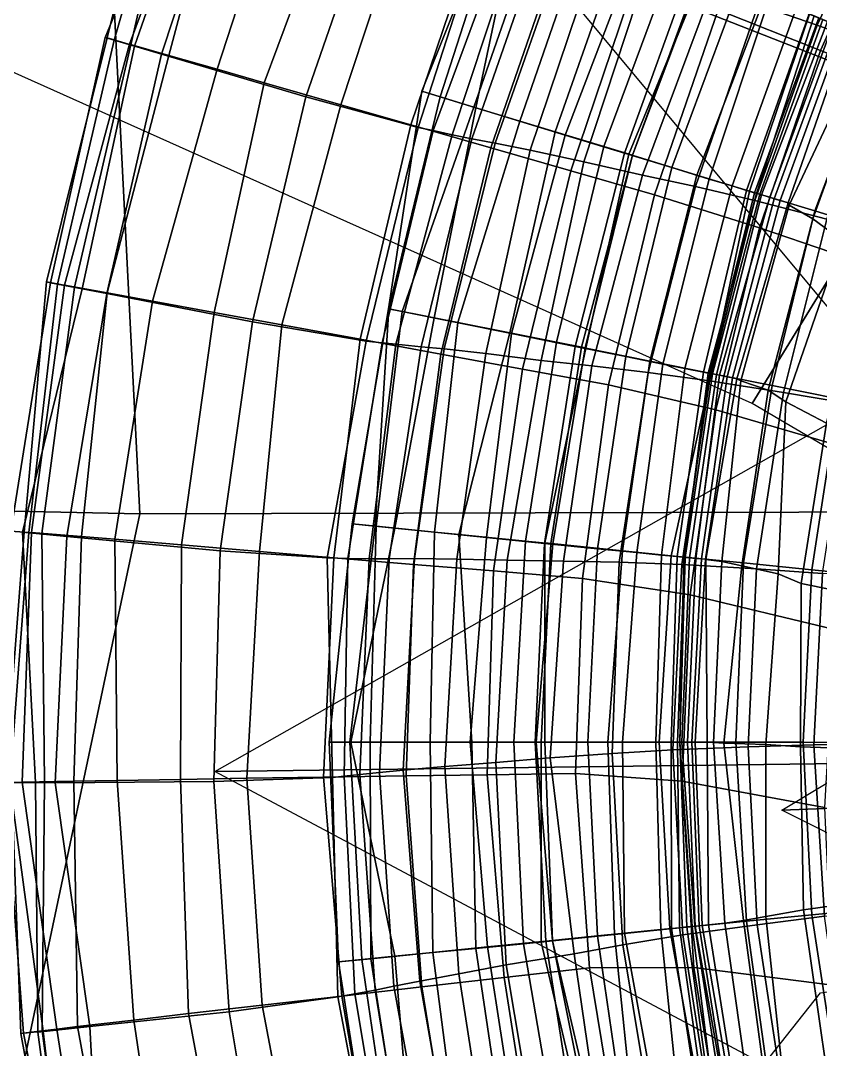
# Model space of a CAD drawing. Extents: x -0.377 to 0.277, y -0.314 to 0.279.
# Drawn here: x -0.2314 to -0.1587, y -0.028 to 0.0655 of the extents above; entities that cross this region are included whole.
import ezdxf

# ---------------------------------------------------------------- set-up
doc = ezdxf.new("R2010")
doc.units = 0

msp = doc.modelspace()

# ---------------------------------------------------------------- linework, layer by layer
for points in [[(-0.086711, 0.148253, 0.387885), (0, 0, 0.253746), (-0.173423, 0.173423, 0.426727)], [(-0.173423, 0.173423, 0.426727), (0, 0, 0.253746), (-0.148253, 0.086711, 0.387885)], [(-0.247836, 0.102606, 1.132257), (-0.221228, 0.126178, 1.055477), (-0.130617, 0.109534, 0.924104), (-0.144646, 0.063669, 0.986518)], [(-0.220543, 0.020661, 0.796021), (-0.223982, 0.088406, 0.748442), (-0.127108, 0.105987, 0.611333), (-0.124748, 0.020919, 0.66678)], [(-0.144646, 0.063669, 0.986518), (-0.16492, 0.030714, 0.945817), (-0.237432, 0.063204, 1.052431), (-0.247836, 0.102606, 1.132257)], [(-0.376817, 0.023978, 0.907589), (-0.352772, 0.067869, 0.848929), (-0.223982, 0.088406, 0.748442), (-0.220543, 0.020661, 0.796021)], [(-0.223706, 0.063962, 0.077517), (-0.215017, 0.085069, 0.0776), (-0.217977, 0.086247, 0.063094), (-0.223514, 0.063911, 0.062875)], [(-0.223514, 0.063911, 0.062875), (-0.217977, 0.086247, 0.063094), (-0.216267, 0.085575, 0.048431), (-0.221372, 0.063298, 0.04834)], [(-0.223706, 0.063962, 0.077517), (-0.222892, 0.063722, 0.091339), (-0.216548, 0.085666, 0.091667), (-0.215017, 0.085069, 0.0776)], [(-0.222892, 0.063722, 0.091339), (-0.221021, 0.063174, 0.103619), (-0.213588, 0.084485, 0.103765), (-0.216548, 0.085666, 0.091667)], [(-0.221477, 0.063339, 0.034621), (-0.221372, 0.063298, 0.04834), (-0.216267, 0.085575, 0.048431), (-0.213615, 0.084529, 0.034865)], [(-0.217913, 0.062319, 0.02223), (-0.221477, 0.063339, 0.034621), (-0.213615, 0.084529, 0.034865), (-0.212146, 0.083956, 0.022104)], [(-0.218569, 0.062437, 0.115178), (-0.211567, 0.083654, 0.115479), (-0.213588, 0.084485, 0.103765), (-0.221021, 0.063174, 0.103619)], [(-0.205477, 0.058577, 0.128833), (-0.198578, 0.078448, 0.128272), (-0.211567, 0.083654, 0.115479), (-0.218569, 0.062437, 0.115178)], [(-0.217913, 0.062319, 0.02223), (-0.212146, 0.083956, 0.022104), (-0.206765, 0.081827, 0.011274), (-0.213528, 0.061063, 0.011198)], [(-0.112941, 0.082274, 0.418071), (0, 0, 0.213856), (-0.185784, 0.07279, 0.477205)], [(-0.151697, 0.078301, -0.026361), (-0.158712, 0.062782, -0.026505), (-0.167991, 0.066459, -0.023857), (-0.160709, 0.082674, -0.023857)], [(-0.156867, 0.082685, 0.000566), (-0.164362, 0.06692, -0.000172), (-0.158992, 0.065074, 0.000357), (-0.151842, 0.080387, 0.001412)], [(-0.213528, 0.061063, 0.011198), (-0.206765, 0.081827, 0.011274), (-0.201789, 0.07986, 0.001656), (-0.209251, 0.059845, 0.001193)], [(-0.146528, 0.078296, 0.023111), (-0.153441, 0.063493, 0.023129), (-0.159684, 0.06608, 0.044519), (-0.152284, 0.081368, 0.04454)], [(-0.202295, 0.057843, -0.006104), (-0.209251, 0.059845, 0.001193), (-0.201789, 0.07986, 0.001656), (-0.195797, 0.077488, -0.006083)], [(-0.145742, 0.077414, -0.000329), (-0.151842, 0.080387, 0.001412), (-0.158992, 0.065074, 0.000357), (-0.152687, 0.062737, 0.000322)], [(-0.205477, 0.058577, 0.128833), (-0.195253, 0.055782, 0.113239), (-0.189102, 0.074829, 0.113176), (-0.198578, 0.078448, 0.128272)], [(-0.19491, 0.059064, 0.347516), (-0.190194, 0.057624, 0.358718), (-0.183774, 0.076058, 0.358888), (-0.187504, 0.077603, 0.347387)], [(-0.19491, 0.059064, 0.347516), (-0.187504, 0.077603, 0.347387), (-0.187154, 0.077458, 0.336614), (-0.193248, 0.058555, 0.336647)], [(-0.151697, 0.078301, -0.026361), (-0.139039, 0.072589, -0.028657), (-0.14575, 0.057649, -0.028792), (-0.158712, 0.062782, -0.026505)], [(-0.19593, 0.056018, -0.012512), (-0.202295, 0.057843, -0.006104), (-0.195797, 0.077488, -0.006083), (-0.189503, 0.074994, -0.012405)], [(-0.193248, 0.058555, 0.336647), (-0.187154, 0.077458, 0.336614), (-0.18592, 0.076947, 0.322215), (-0.190029, 0.057574, 0.322598)], [(-0.186028, 0.056359, 0.301764), (-0.190029, 0.057574, 0.322598), (-0.18592, 0.076947, 0.322215), (-0.179778, 0.074402, 0.301728)], [(-0.190194, 0.057624, 0.358718), (-0.181911, 0.055093, 0.363982), (-0.175222, 0.072515, 0.362864), (-0.183774, 0.076058, 0.358888)], [(-0.19593, 0.056018, -0.012512), (-0.189503, 0.074994, -0.012405), (-0.182358, 0.072157, -0.016824), (-0.188659, 0.053927, -0.017071)], [(-0.195253, 0.055782, 0.113239), (-0.193905, 0.055493, 0.100894), (-0.18701, 0.074088, 0.101161), (-0.189102, 0.074829, 0.113176)], [(-0.192178, 0.055115, 0.082238), (-0.185981, 0.0738, 0.082371), (-0.18701, 0.074088, 0.101161), (-0.193905, 0.055493, 0.100894)], [(-0.182807, 0.055386, 0.274424), (-0.186028, 0.056359, 0.301764), (-0.179778, 0.074402, 0.301728), (-0.176587, 0.073081, 0.274405)], [(-0.190373, 0.05476, 0.059344), (-0.183943, 0.073156, 0.059502), (-0.185981, 0.0738, 0.082371), (-0.192178, 0.055115, 0.082238)], [(-0.190373, 0.05476, 0.059344), (-0.188257, 0.054368, 0.036009), (-0.181875, 0.072556, 0.036157), (-0.183943, 0.073156, 0.059502)], [(-0.182807, 0.055386, 0.274424), (-0.176587, 0.073081, 0.274405), (-0.172019, 0.071189, 0.241605), (-0.17839, 0.054046, 0.241585)], [(-0.188659, 0.053927, -0.017071), (-0.182358, 0.072157, -0.016824), (-0.175462, 0.069424, -0.020973), (-0.181386, 0.051839, -0.020979)], [(-0.188257, 0.054368, 0.036009), (-0.185081, 0.053727, 0.016398), (-0.179018, 0.071703, 0.016471), (-0.181875, 0.072556, 0.036157)], [(-0.185784, 0.07279, 0.477205), (0, 0, 0.213856), (-0.138771, 0.016346, 0.418071)], [(-0.176518, 0.053446, 0.363603), (-0.170349, 0.070497, 0.363258), (-0.175222, 0.072515, 0.362864), (-0.181911, 0.055093, 0.363982)], [(-0.1802, 0.05265, 0.005033), (-0.174416, 0.070214, 0.00494), (-0.179018, 0.071703, 0.016471), (-0.185081, 0.053727, 0.016398)], [(-0.17839, 0.054046, 0.241585), (-0.172019, 0.071189, 0.241605), (-0.169443, 0.070122, 0.203704), (-0.17579, 0.053259, 0.203692)], [(-0.17487, 0.051461, 0.000553), (-0.168617, 0.068258, 0.001079), (-0.174416, 0.070214, 0.00494), (-0.1802, 0.05265, 0.005033)], [(-0.172214, 0.052133, 0.359628), (-0.166059, 0.06872, 0.361203), (-0.170349, 0.070497, 0.363258), (-0.176518, 0.053446, 0.363603)], [(-0.17612, 0.053359, 0.117904), (-0.175791, 0.05326, 0.161275), (-0.169577, 0.070177, 0.161274), (-0.169276, 0.070053, 0.117893)], [(-0.175791, 0.05326, 0.161275), (-0.17579, 0.053259, 0.203692), (-0.169443, 0.070122, 0.203704), (-0.169577, 0.070177, 0.161274)], [(-0.173773, 0.049654, -0.02409), (-0.181386, 0.051839, -0.020979), (-0.175462, 0.069424, -0.020973), (-0.167991, 0.066459, -0.023857)], [(-0.17612, 0.053359, 0.117904), (-0.169276, 0.070053, 0.117893), (-0.163717, 0.06775, 0.077554), (-0.169923, 0.05146, 0.077549)], [(-0.17487, 0.051461, 0.000553), (-0.170069, 0.050418, 0.000392), (-0.164362, 0.06692, -0.000172), (-0.168617, 0.068258, 0.001079)], [(-0.172214, 0.052133, 0.359628), (-0.168805, 0.051094, 0.358378), (-0.163346, 0.067596, 0.357017), (-0.166059, 0.06872, 0.361203)], [(-0.169923, 0.05146, 0.077549), (-0.163717, 0.06775, 0.077554), (-0.159684, 0.06608, 0.044519), (-0.165143, 0.05, 0.044555)], [(-0.168805, 0.051094, 0.358378), (-0.166737, 0.050465, 0.355141), (-0.160916, 0.06659, 0.355184), (-0.163346, 0.067596, 0.357017)], [(-0.164237, 0.046673, -0.026664), (-0.173773, 0.049654, -0.02409), (-0.167991, 0.066459, -0.023857), (-0.158712, 0.062782, -0.026505)], [(-0.170069, 0.050418, 0.000392), (-0.164661, 0.049149, 0.000416), (-0.158992, 0.065074, 0.000357), (-0.164362, 0.06692, -0.000172)], [(-0.165408, 0.050062, 0.351487), (-0.159736, 0.066101, 0.351387), (-0.160916, 0.06659, 0.355184), (-0.166737, 0.050465, 0.355141)], [(-0.164526, 0.049795, 0.347901), (-0.159281, 0.065913, 0.347575), (-0.159736, 0.066101, 0.351387), (-0.165408, 0.050062, 0.351487)], [(-0.159215, 0.048198, 0.023047), (-0.165143, 0.05, 0.044555), (-0.159684, 0.06608, 0.044519), (-0.153441, 0.063493, 0.023129)], [(-0.164526, 0.049795, 0.347901), (-0.164699, 0.049851, 0.344146), (-0.158848, 0.065733, 0.344193), (-0.159281, 0.065913, 0.347575)], [(-0.164699, 0.049851, 0.344146), (-0.164214, 0.049705, 0.340221), (-0.15848, 0.065581, 0.340227), (-0.158848, 0.065733, 0.344193)], [(-0.164069, 0.049663, 0.335015), (-0.158055, 0.065405, 0.335058), (-0.15848, 0.065581, 0.340227), (-0.164214, 0.049705, 0.340221)], [(-0.158131, 0.047439, 0.000081), (-0.152687, 0.062737, 0.000322), (-0.158992, 0.065074, 0.000357), (-0.164661, 0.049149, 0.000416)], [(-0.163312, 0.049433, 0.328883), (-0.157547, 0.065194, 0.328891), (-0.158055, 0.065405, 0.335058), (-0.164069, 0.049663, 0.335015)], [(-0.163312, 0.049433, 0.328883), (-0.162905, 0.04931, 0.321999), (-0.157166, 0.065037, 0.322005), (-0.157547, 0.065194, 0.328891)], [(-0.162905, 0.04931, 0.321999), (-0.16237, 0.049148, 0.314771), (-0.15665, 0.064823, 0.314777), (-0.157166, 0.065037, 0.322005)], [(-0.161642, 0.048926, 0.307624), (-0.156175, 0.064625, 0.307609), (-0.15665, 0.064823, 0.314777), (-0.16237, 0.049148, 0.314771)], [(-0.161556, 0.04871, 0.300853), (-0.154528, 0.063655, 0.301195), (-0.156175, 0.064625, 0.307609), (-0.161642, 0.048926, 0.307624)], [(-0.228673, 0.041676, 0.077278), (-0.223706, 0.063962, 0.077517), (-0.223514, 0.063911, 0.062875), (-0.229029, 0.041747, 0.062662)], [(-0.229029, 0.041747, 0.062662), (-0.223514, 0.063911, 0.062875), (-0.221372, 0.063298, 0.04834), (-0.226479, 0.041277, 0.048128)], [(-0.228673, 0.041676, 0.077278), (-0.228023, 0.041551, 0.091106), (-0.222892, 0.063722, 0.091339), (-0.223706, 0.063962, 0.077517)], [(-0.228023, 0.041551, 0.091106), (-0.225783, 0.041126, 0.103295), (-0.221021, 0.063174, 0.103619), (-0.222892, 0.063722, 0.091339)], [(-0.080589, 0.041544, 0.817824), (-0.110907, -0.001043, 0.77822), (-0.16492, 0.030714, 0.945817), (-0.144646, 0.063669, 0.986518)], [(-0.161556, 0.04871, 0.300853), (-0.159387, 0.047474, 0.295454), (-0.153955, 0.062565, 0.29551), (-0.154528, 0.063655, 0.301195)], [(-0.223525, 0.040753, 0.021922), (-0.227391, 0.041462, 0.03433), (-0.221477, 0.063339, 0.034621), (-0.217913, 0.062319, 0.02223)], [(-0.227391, 0.041462, 0.03433), (-0.226479, 0.041277, 0.048128), (-0.221372, 0.063298, 0.04834), (-0.221477, 0.063339, 0.034621)], [(-0.223545, 0.040679, 0.114867), (-0.218569, 0.062437, 0.115178), (-0.221021, 0.063174, 0.103619), (-0.225783, 0.041126, 0.103295)], [(-0.164237, 0.046673, -0.026664), (-0.158712, 0.062782, -0.026505), (-0.14575, 0.057649, -0.028792), (-0.151089, 0.042165, -0.028892)], [(-0.153221, 0.046373, 0.010249), (-0.159215, 0.048198, 0.023047), (-0.153441, 0.063493, 0.023129), (-0.147896, 0.06119, 0.010249)], [(-0.210308, 0.038122, 0.128329), (-0.205477, 0.058577, 0.128833), (-0.218569, 0.062437, 0.115178), (-0.223545, 0.040679, 0.114867)], [(-0.223525, 0.040753, 0.021922), (-0.217913, 0.062319, 0.02223), (-0.213528, 0.061063, 0.011198), (-0.219407, 0.040002, 0.010716)], [(-0.159387, 0.047474, 0.295454), (-0.156752, 0.045526, 0.291919), (-0.152382, 0.060214, 0.291255), (-0.153955, 0.062565, 0.29551)], [(-0.219407, 0.040002, 0.010716), (-0.213528, 0.061063, 0.011198), (-0.209251, 0.059845, 0.001193), (-0.213801, 0.038974, 0.001184)], [(-0.20763, 0.037843, -0.006712), (-0.213801, 0.038974, 0.001184), (-0.209251, 0.059845, 0.001193), (-0.202295, 0.057843, -0.006104)], [(-0.197943, 0.039308, 0.347161), (-0.196713, 0.039063, 0.360257), (-0.190194, 0.057624, 0.358718), (-0.19491, 0.059064, 0.347516)], [(-0.197943, 0.039308, 0.347161), (-0.19491, 0.059064, 0.347516), (-0.193248, 0.058555, 0.336647), (-0.197915, 0.039302, 0.336657)], [(-0.210308, 0.038122, 0.128329), (-0.199992, 0.036374, 0.112966), (-0.195253, 0.055782, 0.113239), (-0.205477, 0.058577, 0.128833)], [(-0.197915, 0.039302, 0.336657), (-0.193248, 0.058555, 0.336647), (-0.190029, 0.057574, 0.322598), (-0.193808, 0.038474, 0.322747)], [(-0.200517, 0.036533, -0.012661), (-0.20763, 0.037843, -0.006712), (-0.202295, 0.057843, -0.006104), (-0.19593, 0.056018, -0.012512)], [(-0.196713, 0.039063, 0.360257), (-0.186784, 0.037054, 0.364748), (-0.181911, 0.055093, 0.363982), (-0.190194, 0.057624, 0.358718)], [(-0.191637, 0.038049, 0.301609), (-0.193808, 0.038474, 0.322747), (-0.190029, 0.057574, 0.322598), (-0.186028, 0.056359, 0.301764)], [(-0.186912, 0.037109, 0.2745), (-0.191637, 0.038049, 0.301609), (-0.186028, 0.056359, 0.301764), (-0.182807, 0.055386, 0.274424)], [(-0.200517, 0.036533, -0.012661), (-0.19593, 0.056018, -0.012512), (-0.188659, 0.053927, -0.017071), (-0.193188, 0.035184, -0.017353)], [(-0.199992, 0.036374, 0.112966), (-0.198525, 0.036207, 0.100695), (-0.193905, 0.055493, 0.100894), (-0.195253, 0.055782, 0.113239)], [(-0.19729, 0.036101, 0.081987), (-0.192178, 0.055115, 0.082238), (-0.193905, 0.055493, 0.100894), (-0.198525, 0.036207, 0.100695)], [(-0.186912, 0.037109, 0.2745), (-0.182807, 0.055386, 0.274424), (-0.17839, 0.054046, 0.241585), (-0.182683, 0.036269, 0.241607)], [(-0.194985, 0.035836, 0.059162), (-0.190373, 0.05476, 0.059344), (-0.192178, 0.055115, 0.082238), (-0.19729, 0.036101, 0.081987)], [(-0.194985, 0.035836, 0.059162), (-0.192882, 0.035663, 0.035834), (-0.188257, 0.054368, 0.036009), (-0.190373, 0.05476, 0.059344)], [(-0.192882, 0.035663, 0.035834), (-0.189109, 0.035231, 0.01638), (-0.185081, 0.053727, 0.016398), (-0.188257, 0.054368, 0.036009)], [(-0.180977, 0.035881, 0.36351), (-0.176518, 0.053446, 0.363603), (-0.181911, 0.055093, 0.363982), (-0.186784, 0.037054, 0.364748)], [(-0.193188, 0.035184, -0.017353), (-0.188659, 0.053927, -0.017071), (-0.181386, 0.051839, -0.020979), (-0.185778, 0.033826, -0.021344)], [(-0.184075, 0.034621, 0.005224), (-0.1802, 0.05265, 0.005033), (-0.185081, 0.053727, 0.016398), (-0.189109, 0.035231, 0.01638)], [(-0.182683, 0.036269, 0.241607), (-0.17839, 0.054046, 0.241585), (-0.17579, 0.053259, 0.203692), (-0.180083, 0.035754, 0.203699)], [(-0.176397, 0.034958, 0.361218), (-0.172214, 0.052133, 0.359628), (-0.176518, 0.053446, 0.363603), (-0.180977, 0.035881, 0.36351)], [(-0.18001, 0.035737, 0.117896), (-0.18041, 0.035822, 0.161276), (-0.175791, 0.05326, 0.161275), (-0.17612, 0.053359, 0.117904)], [(-0.18001, 0.035737, 0.117896), (-0.17612, 0.053359, 0.117904), (-0.169923, 0.05146, 0.077549), (-0.174212, 0.034557, 0.07755)], [(-0.179479, 0.034124, 0.000026), (-0.17487, 0.051461, 0.000553), (-0.1802, 0.05265, 0.005033), (-0.184075, 0.034621, 0.005224)], [(-0.18041, 0.035822, 0.161276), (-0.180083, 0.035754, 0.203699), (-0.17579, 0.053259, 0.203692), (-0.175791, 0.05326, 0.161275)], [(-0.177963, 0.032392, -0.024461), (-0.185778, 0.033826, -0.021344), (-0.181386, 0.051839, -0.020979), (-0.173773, 0.049654, -0.02409)], [(-0.179479, 0.034124, 0.000026), (-0.174361, 0.033512, -0.000017), (-0.170069, 0.050418, 0.000392), (-0.17487, 0.051461, 0.000553)], [(-0.176397, 0.034958, 0.361218), (-0.173016, 0.034277, 0.358587), (-0.168805, 0.051094, 0.358378), (-0.172214, 0.052133, 0.359628)], [(-0.174212, 0.034557, 0.07755), (-0.169923, 0.05146, 0.077549), (-0.165143, 0.05, 0.044555), (-0.168631, 0.033429, 0.04464)], [(-0.173016, 0.034277, 0.358587), (-0.171037, 0.033882, 0.355002), (-0.166737, 0.050465, 0.355141), (-0.168805, 0.051094, 0.358378)], [(-0.168196, 0.030126, -0.026772), (-0.177963, 0.032392, -0.024461), (-0.173773, 0.049654, -0.02409), (-0.164237, 0.046673, -0.026664)], [(-0.174361, 0.033512, -0.000017), (-0.168779, 0.032767, 0.00029), (-0.164661, 0.049149, 0.000416), (-0.170069, 0.050418, 0.000392)], [(-0.169331, 0.033541, 0.351798), (-0.165408, 0.050062, 0.351487), (-0.166737, 0.050465, 0.355141), (-0.171037, 0.033882, 0.355002)], [(-0.168896, 0.033458, 0.347773), (-0.164526, 0.049795, 0.347901), (-0.165408, 0.050062, 0.351487), (-0.169331, 0.033541, 0.351798)], [(-0.168896, 0.033458, 0.347773), (-0.168747, 0.033432, 0.344191), (-0.164699, 0.049851, 0.344146), (-0.164526, 0.049795, 0.347901)], [(-0.168747, 0.033432, 0.344191), (-0.168502, 0.033386, 0.340195), (-0.164214, 0.049705, 0.340221), (-0.164699, 0.049851, 0.344146)], [(-0.163093, 0.032323, 0.023096), (-0.168631, 0.033429, 0.04464), (-0.165143, 0.05, 0.044555), (-0.159215, 0.048198, 0.023047)], [(-0.168158, 0.03332, 0.335024), (-0.164069, 0.049663, 0.335015), (-0.164214, 0.049705, 0.340221), (-0.168502, 0.033386, 0.340195)], [(-0.16788, 0.033266, 0.328841), (-0.163312, 0.049433, 0.328883), (-0.164069, 0.049663, 0.335015), (-0.168158, 0.03332, 0.335024)], [(-0.162065, 0.031699, -0.000355), (-0.158131, 0.047439, 0.000081), (-0.164661, 0.049149, 0.000416), (-0.168779, 0.032767, 0.00029)], [(-0.16788, 0.033266, 0.328841), (-0.167173, 0.033125, 0.321987), (-0.162905, 0.04931, 0.321999), (-0.163312, 0.049433, 0.328883)], [(-0.167173, 0.033125, 0.321987), (-0.166702, 0.033032, 0.314755), (-0.16237, 0.049148, 0.314771), (-0.162905, 0.04931, 0.321999)], [(-0.16629, 0.03295, 0.307565), (-0.161642, 0.048926, 0.307624), (-0.16237, 0.049148, 0.314771), (-0.166702, 0.033032, 0.314755)], [(-0.165937, 0.032761, 0.300783), (-0.161556, 0.04871, 0.300853), (-0.161642, 0.048926, 0.307624), (-0.16629, 0.03295, 0.307565)], [(-0.165937, 0.032761, 0.300783), (-0.163439, 0.031899, 0.29538), (-0.159387, 0.047474, 0.295454), (-0.161556, 0.04871, 0.300853)], [(-0.157101, 0.031125, 0.010248), (-0.163093, 0.032323, 0.023096), (-0.159215, 0.048198, 0.023047), (-0.153221, 0.046373, 0.010249)], [(-0.163439, 0.031899, 0.29538), (-0.161861, 0.030858, 0.290559), (-0.156752, 0.045526, 0.291919), (-0.159387, 0.047474, 0.295454)], [(-0.156115, 0.030696, -0.000801), (-0.152368, 0.045875, -0.000407), (-0.158131, 0.047439, 0.000081), (-0.162065, 0.031699, -0.000355)], [(-0.168196, 0.030126, -0.026772), (-0.164237, 0.046673, -0.026664), (-0.151089, 0.042165, -0.028892), (-0.155006, 0.026292, -0.029048)], [(-0.158164, 0.028906, 0.287703), (-0.154834, 0.043023, 0.287755), (-0.156752, 0.045526, 0.291919), (-0.161861, 0.030858, 0.290559)], [(-0.228673, 0.041676, 0.077278), (-0.229029, 0.041747, 0.062662), (-0.231043, 0.019015, 0.062393), (-0.232261, 0.019113, 0.077064)], [(-0.228673, 0.041676, 0.077278), (-0.232261, 0.019113, 0.077064), (-0.230635, 0.018968, 0.090794), (-0.228023, 0.041551, 0.091106)], [(-0.228023, 0.041551, 0.091106), (-0.230635, 0.018968, 0.090794), (-0.231207, 0.019002, 0.103609), (-0.225783, 0.041126, 0.103295)], [(-0.229029, 0.041747, 0.062662), (-0.226479, 0.041277, 0.048128), (-0.229439, 0.018883, 0.047882), (-0.231043, 0.019015, 0.062393)], [(-0.223525, 0.040753, 0.021922), (-0.225852, 0.018601, 0.021814), (-0.230398, 0.018981, 0.034089), (-0.227391, 0.041462, 0.03433)], [(-0.227391, 0.041462, 0.03433), (-0.230398, 0.018981, 0.034089), (-0.229439, 0.018883, 0.047882), (-0.226479, 0.041277, 0.048128)], [(-0.223545, 0.040679, 0.114867), (-0.225783, 0.041126, 0.103295), (-0.231207, 0.019002, 0.103609), (-0.227178, 0.018622, 0.114934)], [(-0.210308, 0.038122, 0.128329), (-0.223545, 0.040679, 0.114867), (-0.227178, 0.018622, 0.114934), (-0.213234, 0.017319, 0.128579)], [(-0.223525, 0.040753, 0.021922), (-0.219407, 0.040002, 0.010716), (-0.222818, 0.018361, 0.01033), (-0.225852, 0.018601, 0.021814)], [(-0.219407, 0.040002, 0.010716), (-0.213801, 0.038974, 0.001184), (-0.216774, 0.017856, 0.000905), (-0.222818, 0.018361, 0.01033)], [(-0.197943, 0.039308, 0.347161), (-0.197915, 0.039302, 0.336657), (-0.199166, 0.019545, 0.336745), (-0.201255, 0.019758, 0.34722)], [(-0.197943, 0.039308, 0.347161), (-0.201255, 0.019758, 0.34722), (-0.19907, 0.01954, 0.359707), (-0.196713, 0.039063, 0.360257)], [(-0.197915, 0.039302, 0.336657), (-0.193808, 0.038474, 0.322747), (-0.197381, 0.019368, 0.322654), (-0.199166, 0.019545, 0.336745)], [(-0.20763, 0.037843, -0.006712), (-0.209669, 0.017255, -0.006387), (-0.216774, 0.017856, 0.000905), (-0.213801, 0.038974, 0.001184)], [(-0.196713, 0.039063, 0.360257), (-0.19907, 0.01954, 0.359707), (-0.189051, 0.018523, 0.36319), (-0.186784, 0.037054, 0.364748)], [(-0.191637, 0.038049, 0.301609), (-0.19377, 0.019013, 0.301738), (-0.197381, 0.019368, 0.322654), (-0.193808, 0.038474, 0.322747)], [(-0.210308, 0.038122, 0.128329), (-0.213234, 0.017319, 0.128579), (-0.203509, 0.016688, 0.112201), (-0.199992, 0.036374, 0.112966)], [(-0.200517, 0.036533, -0.012661), (-0.202919, 0.01669, -0.012573), (-0.209669, 0.017255, -0.006387), (-0.20763, 0.037843, -0.006712)], [(-0.186912, 0.037109, 0.2745), (-0.191551, 0.018803, 0.274234), (-0.19377, 0.019013, 0.301738), (-0.191637, 0.038049, 0.301609)], [(-0.200517, 0.036533, -0.012661), (-0.193188, 0.035184, -0.017353), (-0.195672, 0.016083, -0.017393), (-0.202919, 0.01669, -0.012573)], [(-0.186912, 0.037109, 0.2745), (-0.182683, 0.036269, 0.241607), (-0.185502, 0.018202, 0.241601), (-0.191551, 0.018803, 0.274234)], [(-0.180977, 0.035881, 0.36351), (-0.186784, 0.037054, 0.364748), (-0.189051, 0.018523, 0.36319), (-0.183766, 0.01799, 0.363977)], [(-0.14527, 0.03606, 0.406571), (0, 0, 0.229053), (-0.213723, -0.002748, 0.457975)], [(-0.199992, 0.036374, 0.112966), (-0.203509, 0.016688, 0.112201), (-0.201634, 0.016629, 0.100385), (-0.198525, 0.036207, 0.100695)], [(-0.19729, 0.036101, 0.081987), (-0.198525, 0.036207, 0.100695), (-0.201634, 0.016629, 0.100385), (-0.19971, 0.016583, 0.081804)], [(-0.194985, 0.035836, 0.059162), (-0.19729, 0.036101, 0.081987), (-0.19971, 0.016583, 0.081804), (-0.19789, 0.01659, 0.058935)], [(-0.194985, 0.035836, 0.059162), (-0.19789, 0.01659, 0.058935), (-0.195576, 0.016605, 0.035647), (-0.192882, 0.035663, 0.035834)], [(-0.192882, 0.035663, 0.035834), (-0.195576, 0.016605, 0.035647), (-0.191744, 0.016542, 0.016223), (-0.189109, 0.035231, 0.01638)], [(-0.182683, 0.036269, 0.241607), (-0.180083, 0.035754, 0.203699), (-0.183017, 0.017959, 0.20369), (-0.185502, 0.018202, 0.241601)], [(-0.176397, 0.034958, 0.361218), (-0.180977, 0.035881, 0.36351), (-0.183766, 0.01799, 0.363977), (-0.178959, 0.017505, 0.362153)], [(-0.18001, 0.035737, 0.117896), (-0.183732, 0.018031, 0.11791), (-0.183212, 0.017981, 0.161276), (-0.18041, 0.035822, 0.161276)], [(-0.18001, 0.035737, 0.117896), (-0.174212, 0.034557, 0.07755), (-0.176702, 0.017312, 0.077552), (-0.183732, 0.018031, 0.11791)], [(-0.18041, 0.035822, 0.161276), (-0.183212, 0.017981, 0.161276), (-0.183017, 0.017959, 0.20369), (-0.180083, 0.035754, 0.203699)], [(-0.193188, 0.035184, -0.017353), (-0.185778, 0.033826, -0.021344), (-0.188412, 0.015483, -0.021768), (-0.195672, 0.016083, -0.017393)], [(-0.184075, 0.034621, 0.005224), (-0.189109, 0.035231, 0.01638), (-0.191744, 0.016542, 0.016223), (-0.187159, 0.016474, 0.004815)], [(-0.179479, 0.034124, 0.000026), (-0.184075, 0.034621, 0.005224), (-0.187159, 0.016474, 0.004815), (-0.182063, 0.016383, -0.000068)], [(-0.176397, 0.034958, 0.361218), (-0.178959, 0.017505, 0.362153), (-0.175392, 0.017147, 0.359332), (-0.173016, 0.034277, 0.358587)], [(-0.177963, 0.032392, -0.024461), (-0.180328, 0.014803, -0.024548), (-0.188412, 0.015483, -0.021768), (-0.185778, 0.033826, -0.021344)], [(-0.179479, 0.034124, 0.000026), (-0.182063, 0.016383, -0.000068), (-0.177003, 0.016285, -0.000515), (-0.174361, 0.033512, -0.000017)], [(-0.174212, 0.034557, 0.07755), (-0.168631, 0.033429, 0.04464), (-0.172252, 0.016862, 0.04451), (-0.176702, 0.017312, 0.077552)], [(-0.173016, 0.034277, 0.358587), (-0.175392, 0.017147, 0.359332), (-0.173138, 0.016922, 0.355912), (-0.171037, 0.033882, 0.355002)], [(-0.169331, 0.033541, 0.351798), (-0.171037, 0.033882, 0.355002), (-0.173138, 0.016922, 0.355912), (-0.171724, 0.016783, 0.351991)], [(-0.174361, 0.033512, -0.000017), (-0.177003, 0.016285, -0.000515), (-0.171283, 0.01608, 0.000288), (-0.168779, 0.032767, 0.00029)], [(-0.163093, 0.032323, 0.023096), (-0.165701, 0.01621, 0.023051), (-0.172252, 0.016862, 0.04451), (-0.168631, 0.033429, 0.04464)], [(-0.168896, 0.033458, 0.347773), (-0.169331, 0.033541, 0.351798), (-0.171724, 0.016783, 0.351991), (-0.171042, 0.016718, 0.348033)], [(-0.162065, 0.031699, -0.000355), (-0.168779, 0.032767, 0.00029), (-0.171283, 0.01608, 0.000288), (-0.164527, 0.015677, 0.00004)], [(-0.168896, 0.033458, 0.347773), (-0.171042, 0.016718, 0.348033), (-0.17112, 0.016729, 0.344255), (-0.168747, 0.033432, 0.344191)], [(-0.168747, 0.033432, 0.344191), (-0.17112, 0.016729, 0.344255), (-0.171, 0.016721, 0.340206), (-0.168502, 0.033386, 0.340195)], [(-0.168158, 0.03332, 0.335024), (-0.168502, 0.033386, 0.340195), (-0.171, 0.016721, 0.340206), (-0.170612, 0.016684, 0.335035)], [(-0.16788, 0.033266, 0.328841), (-0.168158, 0.03332, 0.335024), (-0.170612, 0.016684, 0.335035), (-0.170032, 0.016627, 0.328878)], [(-0.16788, 0.033266, 0.328841), (-0.170032, 0.016627, 0.328878), (-0.169516, 0.016577, 0.322002), (-0.167173, 0.033125, 0.321987)], [(-0.167173, 0.033125, 0.321987), (-0.169516, 0.016577, 0.322002), (-0.169146, 0.016541, 0.314761), (-0.166702, 0.033032, 0.314755)], [(-0.16629, 0.03295, 0.307565), (-0.166702, 0.033032, 0.314755), (-0.169146, 0.016541, 0.314761), (-0.169108, 0.016539, 0.307534)], [(-0.165937, 0.032761, 0.300783), (-0.16629, 0.03295, 0.307565), (-0.169108, 0.016539, 0.307534), (-0.167662, 0.016328, 0.300939)], [(-0.165937, 0.032761, 0.300783), (-0.167662, 0.016328, 0.300939), (-0.165854, 0.015951, 0.295365), (-0.163439, 0.031899, 0.29538)], [(-0.168196, 0.030126, -0.026772), (-0.170541, 0.013305, -0.026893), (-0.180328, 0.014803, -0.024548), (-0.177963, 0.032392, -0.024461)], [(-0.163439, 0.031899, 0.29538), (-0.165854, 0.015951, 0.295365), (-0.162535, 0.015229, 0.291956), (-0.161861, 0.030858, 0.290559)], [(-0.157101, 0.031125, 0.010248), (-0.159476, 0.01559, 0.010248), (-0.165701, 0.01621, 0.023051), (-0.163093, 0.032323, 0.023096)], [(-0.156115, 0.030696, -0.000801), (-0.162065, 0.031699, -0.000355), (-0.164527, 0.015677, 0.00004), (-0.158515, 0.015265, -0.000587)], [(-0.158164, 0.028906, 0.287703), (-0.161861, 0.030858, 0.290559), (-0.162535, 0.015229, 0.291956), (-0.160446, 0.014348, 0.28705)], [(-0.157101, 0.031125, 0.010248), (-0.152074, 0.030107, 0.003328), (-0.154371, 0.015069, 0.003326), (-0.159476, 0.01559, 0.010248)], [(-0.168196, 0.030126, -0.026772), (-0.155006, 0.026292, -0.029048), (-0.157426, 0.010176, -0.029132), (-0.170541, 0.013305, -0.026893)], [(-0.152753, 0.02665, 0.287091), (-0.158164, 0.028906, 0.287703), (-0.160446, 0.014348, 0.28705), (-0.154771, 0.013202, 0.285083)], [(-0.111001, 0.024542, 0.464027), (0, 0, 0.153127), (-0.162216, -0.006259, 0.554053)], [(-0.220543, 0.020661, 0.796021), (-0.23196, -0.033366, 0.764558), (-0.344224, -0.024152, 0.846207), (-0.376817, 0.023978, 0.907589)], [(-0.124748, 0.020919, 0.66678), (-0.144971, -0.050806, 0.636071), (-0.23196, -0.033366, 0.764558), (-0.220543, 0.020661, 0.796021)], [(-0.201255, 0.019758, 0.34722), (-0.199166, 0.019545, 0.336745), (-0.201477, -0.000082, 0.33668), (-0.203332, -0.000082, 0.347414)], [(-0.201255, 0.019758, 0.34722), (-0.203332, -0.000082, 0.347414), (-0.199624, -0.000082, 0.359296), (-0.19907, 0.01954, 0.359707)], [(-0.232261, 0.019113, 0.077064), (-0.231043, 0.019015, 0.062393), (-0.232826, -0.00374, 0.062129), (-0.232211, -0.003739, 0.076722)], [(-0.231043, 0.019015, 0.062393), (-0.229439, 0.018883, 0.047882), (-0.229212, -0.003676, 0.04764), (-0.232826, -0.00374, 0.062129)], [(-0.232261, 0.019113, 0.077064), (-0.232211, -0.003739, 0.076722), (-0.232367, -0.003754, 0.090638), (-0.230635, 0.018968, 0.090794)], [(-0.230635, 0.018968, 0.090794), (-0.232367, -0.003754, 0.090638), (-0.230032, -0.003735, 0.102863), (-0.231207, 0.019002, 0.103609)], [(-0.225852, 0.018601, 0.021814), (-0.226556, -0.003615, 0.021556), (-0.231249, -0.003695, 0.033805), (-0.230398, 0.018981, 0.034089)], [(-0.230398, 0.018981, 0.034089), (-0.231249, -0.003695, 0.033805), (-0.229212, -0.003676, 0.04764), (-0.229439, 0.018883, 0.047882)], [(-0.227178, 0.018622, 0.114934), (-0.231207, 0.019002, 0.103609), (-0.230032, -0.003735, 0.102863), (-0.228232, -0.003761, 0.114786)], [(-0.199166, 0.019545, 0.336745), (-0.197381, 0.019368, 0.322654), (-0.201373, -0.000082, 0.322228), (-0.201477, -0.000082, 0.33668)], [(-0.19377, 0.019013, 0.301738), (-0.194173, -0.000082, 0.301835), (-0.201373, -0.000082, 0.322228), (-0.197381, 0.019368, 0.322654)], [(-0.19907, 0.01954, 0.359707), (-0.199624, -0.000082, 0.359296), (-0.190518, -0.000082, 0.364589), (-0.189051, 0.018523, 0.36319)], [(-0.191551, 0.018803, 0.274234), (-0.19038, -0.000082, 0.274546), (-0.194173, -0.000082, 0.301835), (-0.19377, 0.019013, 0.301738)], [(-0.191551, 0.018803, 0.274234), (-0.185502, 0.018202, 0.241601), (-0.186565, -0.000082, 0.241588), (-0.19038, -0.000082, 0.274546)], [(-0.213234, 0.017319, 0.128579), (-0.227178, 0.018622, 0.114934), (-0.228232, -0.003761, 0.114786), (-0.213814, -0.00364, 0.12694)], [(-0.225852, 0.018601, 0.021814), (-0.222818, 0.018361, 0.01033), (-0.222601, -0.003544, 0.010378), (-0.226556, -0.003615, 0.021556)], [(-0.222818, 0.018361, 0.01033), (-0.216774, 0.017856, 0.000905), (-0.216841, -0.003451, 0.000981), (-0.222601, -0.003544, 0.010378)], [(-0.209669, 0.017255, -0.006387), (-0.210831, -0.003354, -0.006952), (-0.216841, -0.003451, 0.000981), (-0.216774, 0.017856, 0.000905)], [(-0.183766, 0.01799, 0.363977), (-0.189051, 0.018523, 0.36319), (-0.190518, -0.000082, 0.364589), (-0.18462, -0.000082, 0.363223)], [(-0.185502, 0.018202, 0.241601), (-0.183017, 0.017959, 0.20369), (-0.184527, -0.000082, 0.203665), (-0.186565, -0.000082, 0.241588)], [(-0.178959, 0.017505, 0.362153), (-0.183766, 0.01799, 0.363977), (-0.18462, -0.000082, 0.363223), (-0.179849, -0.000082, 0.362355)], [(-0.183212, 0.017981, 0.161276), (-0.184094, -0.000082, 0.161276), (-0.184527, -0.000082, 0.203665), (-0.183017, 0.017959, 0.20369)], [(-0.183732, 0.018031, 0.11791), (-0.183744, -0.000082, 0.117897), (-0.184094, -0.000082, 0.161276), (-0.183212, 0.017981, 0.161276)], [(-0.183732, 0.018031, 0.11791), (-0.176702, 0.017312, 0.077552), (-0.178022, -0.000082, 0.077546), (-0.183744, -0.000082, 0.117897)], [(-0.213234, 0.017319, 0.128579), (-0.213814, -0.00364, 0.12694), (-0.20304, -0.003284, 0.112741), (-0.203509, 0.016688, 0.112201)], [(-0.202919, 0.01669, -0.012573), (-0.203867, -0.003249, -0.013058), (-0.210831, -0.003354, -0.006952), (-0.209669, 0.017255, -0.006387)], [(-0.178959, 0.017505, 0.362153), (-0.179849, -0.000082, 0.362355), (-0.176697, -0.000082, 0.358076), (-0.175392, 0.017147, 0.359332)], [(-0.176702, 0.017312, 0.077552), (-0.172252, 0.016862, 0.04451), (-0.173365, -0.000082, 0.044482), (-0.178022, -0.000082, 0.077546)], [(-0.175392, 0.017147, 0.359332), (-0.176697, -0.000082, 0.358076), (-0.173651, -0.000082, 0.356596), (-0.173138, 0.016922, 0.355912)], [(-0.171724, 0.016783, 0.351991), (-0.173138, 0.016922, 0.355912), (-0.173651, -0.000082, 0.356596), (-0.172261, -0.000082, 0.352374)], [(-0.165701, 0.01621, 0.023051), (-0.166381, -0.000082, 0.023103), (-0.173365, -0.000082, 0.044482), (-0.172252, 0.016862, 0.04451)], [(-0.202919, 0.01669, -0.012573), (-0.195672, 0.016083, -0.017393), (-0.196348, -0.003142, -0.017614), (-0.203867, -0.003249, -0.013058)], [(-0.203509, 0.016688, 0.112201), (-0.20304, -0.003284, 0.112741), (-0.201993, -0.003162, 0.100208), (-0.201634, 0.016629, 0.100385)], [(-0.19971, 0.016583, 0.081804), (-0.201634, 0.016629, 0.100385), (-0.201993, -0.003162, 0.100208), (-0.200552, -0.003026, 0.081549)], [(-0.19789, 0.01659, 0.058935), (-0.19971, 0.016583, 0.081804), (-0.200552, -0.003026, 0.081549), (-0.198761, -0.002844, 0.058694)], [(-0.19789, 0.01659, 0.058935), (-0.198761, -0.002844, 0.058694), (-0.196617, -0.002605, 0.035397), (-0.195576, 0.016605, 0.035647)], [(-0.195576, 0.016605, 0.035647), (-0.196617, -0.002605, 0.035397), (-0.192842, -0.002292, 0.015952), (-0.191744, 0.016542, 0.016223)], [(-0.195672, 0.016083, -0.017393), (-0.188412, 0.015483, -0.021768), (-0.188973, -0.003029, -0.021812), (-0.196348, -0.003142, -0.017614)], [(-0.187159, 0.016474, 0.004815), (-0.191744, 0.016542, 0.016223), (-0.192842, -0.002292, 0.015952), (-0.188195, -0.00191, 0.004518)], [(-0.182063, 0.016383, -0.000068), (-0.187159, 0.016474, 0.004815), (-0.188195, -0.00191, 0.004518), (-0.183274, -0.001502, -0.000756)], [(-0.182063, 0.016383, -0.000068), (-0.183274, -0.001502, -0.000756), (-0.177634, -0.001114, 0.000395), (-0.177003, 0.016285, -0.000515)], [(-0.177003, 0.016285, -0.000515), (-0.177634, -0.001114, 0.000395), (-0.172116, -0.000759, 0.000561), (-0.171283, 0.01608, 0.000288)], [(-0.171042, 0.016718, 0.348033), (-0.171724, 0.016783, 0.351991), (-0.172261, -0.000082, 0.352374), (-0.17169, -0.000082, 0.348174)], [(-0.164527, 0.015677, 0.00004), (-0.171283, 0.01608, 0.000288), (-0.172116, -0.000759, 0.000561), (-0.165276, -0.000497, -0.0006)], [(-0.171042, 0.016718, 0.348033), (-0.17169, -0.000082, 0.348174), (-0.171494, -0.000082, 0.344431), (-0.17112, 0.016729, 0.344255)], [(-0.17112, 0.016729, 0.344255), (-0.171494, -0.000082, 0.344431), (-0.171489, -0.000082, 0.340283), (-0.171, 0.016721, 0.340206)], [(-0.170612, 0.016684, 0.335035), (-0.171, 0.016721, 0.340206), (-0.171489, -0.000082, 0.340283), (-0.171308, -0.000082, 0.335057)], [(-0.170032, 0.016627, 0.328878), (-0.170612, 0.016684, 0.335035), (-0.171308, -0.000082, 0.335057), (-0.170777, -0.000082, 0.328889)], [(-0.170032, 0.016627, 0.328878), (-0.170777, -0.000082, 0.328889), (-0.170375, -0.000082, 0.322002), (-0.169516, 0.016577, 0.322002)], [(-0.169516, 0.016577, 0.322002), (-0.170375, -0.000082, 0.322002), (-0.170084, -0.000082, 0.314755), (-0.169146, 0.016541, 0.314761)], [(-0.169108, 0.016539, 0.307534), (-0.169146, 0.016541, 0.314761), (-0.170084, -0.000082, 0.314755), (-0.168986, -0.000082, 0.307635)], [(-0.167662, 0.016328, 0.300939), (-0.169108, 0.016539, 0.307534), (-0.168986, -0.000082, 0.307635), (-0.16842, -0.000103, 0.300956)], [(-0.167662, 0.016328, 0.300939), (-0.16842, -0.000103, 0.300956), (-0.167475, -0.000166, 0.29502), (-0.165854, 0.015951, 0.295365)], [(-0.165854, 0.015951, 0.295365), (-0.167475, -0.000166, 0.29502), (-0.163675, -0.000291, 0.29159), (-0.162535, 0.015229, 0.291956)], [(-0.159476, 0.01559, 0.010248), (-0.160287, -0.000088, 0.010247), (-0.166381, -0.000082, 0.023103), (-0.165701, 0.01621, 0.023051)], [(-0.180328, 0.014803, -0.024548), (-0.180952, -0.002912, -0.024729), (-0.188973, -0.003029, -0.021812), (-0.188412, 0.015483, -0.021768)], [(-0.158515, 0.015265, -0.000587), (-0.164527, 0.015677, 0.00004), (-0.165276, -0.000497, -0.0006), (-0.159319, -0.000322, -0.000556)], [(-0.160446, 0.014348, 0.28705), (-0.162535, 0.015229, 0.291956), (-0.163675, -0.000291, 0.29159), (-0.160521, -0.0005, 0.288103)], [(-0.159476, 0.01559, 0.010248), (-0.154371, 0.015069, 0.003326), (-0.155154, -0.000107, 0.003324), (-0.160287, -0.000088, 0.010247)], [(-0.158515, 0.015265, -0.000587), (-0.159319, -0.000322, -0.000556), (-0.154074, -0.000208, -0.002326), (-0.153172, 0.01485, -0.00248)], [(-0.170541, 0.013305, -0.026893), (-0.171261, -0.003632, -0.027232), (-0.180952, -0.002912, -0.024729), (-0.180328, 0.014803, -0.024548)], [(-0.154771, 0.013202, 0.285083), (-0.160446, 0.014348, 0.28705), (-0.160521, -0.0005, 0.288103), (-0.155107, -0.000666, 0.28551)], [(-0.170541, 0.013305, -0.026893), (-0.157426, 0.010176, -0.029132), (-0.158328, -0.006024, -0.029428), (-0.171261, -0.003632, -0.027232)], [(-0.213723, -0.002748, 0.457975), (0, 0, 0.229053), (-0.144295, -0.039783, 0.406571)], [(-0.158699, -0.022844, 0.396575), (0, 0, 0.242263), (-0.210961, -0.088976, 0.441258)], [(-0.210961, -0.088976, 0.441258), (0, 0, 0.242263), (-0.127125, -0.097706, 0.396575)], [(-0.148253, -0.086711, 0.387885), (0, 0, 0.253746), (-0.173423, -0.173423, 0.426727)], [(-0.173423, -0.173423, 0.426727), (0, 0, 0.253746), (-0.086711, -0.148253, 0.387885)], [(-0.162216, -0.006259, 0.554053), (0, 0, 0.153127), (-0.10878, -0.033023, 0.464027)], [(-0.202479, -0.020047, 0.347447), (-0.199545, -0.019752, 0.36013), (-0.199624, -0.000082, 0.359296), (-0.203332, -0.000082, 0.347414)], [(-0.202479, -0.020047, 0.347447), (-0.203332, -0.000082, 0.347414), (-0.201477, -0.000082, 0.33668), (-0.200372, -0.019832, 0.336684)], [(-0.200372, -0.019832, 0.336684), (-0.201477, -0.000082, 0.33668), (-0.201373, -0.000082, 0.322228), (-0.19738, -0.019532, 0.322654)], [(-0.193919, -0.019192, 0.301712), (-0.19738, -0.019532, 0.322654), (-0.201373, -0.000082, 0.322228), (-0.194173, -0.000082, 0.301835)], [(-0.199545, -0.019752, 0.36013), (-0.188961, -0.018678, 0.362938), (-0.190518, -0.000082, 0.364589), (-0.199624, -0.000082, 0.359296)], [(-0.190016, -0.018811, 0.274459), (-0.193919, -0.019192, 0.301712), (-0.194173, -0.000082, 0.301835), (-0.19038, -0.000082, 0.274546)], [(-0.183641, -0.018141, 0.362829), (-0.18462, -0.000082, 0.363223), (-0.190518, -0.000082, 0.364589), (-0.188961, -0.018678, 0.362938)], [(-0.190016, -0.018811, 0.274459), (-0.19038, -0.000082, 0.274546), (-0.186565, -0.000082, 0.241588), (-0.185683, -0.018385, 0.241582)], [(-0.185683, -0.018385, 0.241582), (-0.186565, -0.000082, 0.241588), (-0.184527, -0.000082, 0.203665), (-0.183063, -0.018128, 0.203688)], [(-0.178961, -0.01767, 0.362136), (-0.179849, -0.000082, 0.362355), (-0.18462, -0.000082, 0.363223), (-0.183641, -0.018141, 0.362829)], [(-0.184081, -0.018234, 0.161279), (-0.183063, -0.018128, 0.203688), (-0.184527, -0.000082, 0.203665), (-0.184094, -0.000082, 0.161276)], [(-0.183035, -0.018124, 0.1179), (-0.184081, -0.018234, 0.161279), (-0.184094, -0.000082, 0.161276), (-0.183744, -0.000082, 0.117897)], [(-0.183035, -0.018124, 0.1179), (-0.183744, -0.000082, 0.117897), (-0.178022, -0.000082, 0.077546), (-0.177424, -0.01755, 0.077541)], [(-0.178961, -0.01767, 0.362136), (-0.176513, -0.017426, 0.355888), (-0.176697, -0.000082, 0.358076), (-0.179849, -0.000082, 0.362355)], [(-0.177424, -0.01755, 0.077541), (-0.178022, -0.000082, 0.077546), (-0.173365, -0.000082, 0.044482), (-0.172389, -0.01704, 0.044494)], [(-0.176663, -0.018485, 0.000314), (-0.1712, -0.017595, 0.000346), (-0.172116, -0.000759, 0.000561), (-0.177634, -0.001114, 0.000395)], [(-0.176513, -0.017426, 0.355888), (-0.173209, -0.017094, 0.355778), (-0.173651, -0.000082, 0.356596), (-0.176697, -0.000082, 0.358076)], [(-0.172231, -0.016999, 0.351416), (-0.172261, -0.000082, 0.352374), (-0.173651, -0.000082, 0.356596), (-0.173209, -0.017094, 0.355778)], [(-0.165413, -0.016345, 0.023143), (-0.172389, -0.01704, 0.044494), (-0.173365, -0.000082, 0.044482), (-0.166381, -0.000082, 0.023103)], [(-0.171507, -0.016929, 0.347738), (-0.17169, -0.000082, 0.348174), (-0.172261, -0.000082, 0.352374), (-0.172231, -0.016999, 0.351416)], [(-0.164455, -0.01667, -0.000205), (-0.165276, -0.000497, -0.0006), (-0.172116, -0.000759, 0.000561), (-0.1712, -0.017595, 0.000346)], [(-0.171507, -0.016929, 0.347738), (-0.170834, -0.016864, 0.344356), (-0.171494, -0.000082, 0.344431), (-0.17169, -0.000082, 0.348174)], [(-0.170834, -0.016864, 0.344356), (-0.170363, -0.01682, 0.340336), (-0.171489, -0.000082, 0.340283), (-0.171494, -0.000082, 0.344431)], [(-0.170127, -0.016798, 0.335097), (-0.171308, -0.000082, 0.335057), (-0.171489, -0.000082, 0.340283), (-0.170363, -0.01682, 0.340336)], [(-0.170077, -0.016796, 0.328874), (-0.170777, -0.000082, 0.328889), (-0.171308, -0.000082, 0.335057), (-0.170127, -0.016798, 0.335097)], [(-0.170077, -0.016796, 0.328874), (-0.169711, -0.016761, 0.321987), (-0.170375, -0.000082, 0.322002), (-0.170777, -0.000082, 0.328889)], [(-0.169711, -0.016761, 0.321987), (-0.169438, -0.016735, 0.314739), (-0.170084, -0.000082, 0.314755), (-0.170375, -0.000082, 0.322002)], [(-0.168881, -0.01668, 0.307557), (-0.168986, -0.000082, 0.307635), (-0.170084, -0.000082, 0.314755), (-0.169438, -0.016735, 0.314739)], [(-0.167393, -0.016507, 0.300992), (-0.16842, -0.000103, 0.300956), (-0.168986, -0.000082, 0.307635), (-0.168881, -0.01668, 0.307557)], [(-0.167393, -0.016507, 0.300992), (-0.165682, -0.016264, 0.295431), (-0.167475, -0.000166, 0.29502), (-0.16842, -0.000103, 0.300956)], [(-0.165682, -0.016264, 0.295431), (-0.163656, -0.015914, 0.290931), (-0.163675, -0.000291, 0.29159), (-0.167475, -0.000166, 0.29502)], [(-0.159475, -0.015767, 0.010247), (-0.165413, -0.016345, 0.023143), (-0.166381, -0.000082, 0.023103), (-0.160287, -0.000088, 0.010247)], [(-0.158344, -0.015892, -0.001183), (-0.159319, -0.000322, -0.000556), (-0.165276, -0.000497, -0.0006), (-0.164455, -0.01667, -0.000205)], [(-0.16024, -0.015318, 0.287439), (-0.160521, -0.0005, 0.288103), (-0.163675, -0.000291, 0.29159), (-0.163656, -0.015914, 0.290931)], [(-0.154628, -0.014514, 0.285617), (-0.155107, -0.000666, 0.28551), (-0.160521, -0.0005, 0.288103), (-0.16024, -0.015318, 0.287439)], [(-0.159475, -0.015767, 0.010247), (-0.160287, -0.000088, 0.010247), (-0.155154, -0.000107, 0.003324), (-0.154366, -0.015283, 0.003322)], [(-0.158344, -0.015892, -0.001183), (-0.153142, -0.015265, -0.002509), (-0.154074, -0.000208, -0.002326), (-0.159319, -0.000322, -0.000556)], [(-0.181091, -0.019305, 0.000738), (-0.183274, -0.001502, -0.000756), (-0.188195, -0.00191, 0.004518), (-0.187263, -0.020321, 0.004242)], [(-0.181091, -0.019305, 0.000738), (-0.176663, -0.018485, 0.000314), (-0.177634, -0.001114, 0.000395), (-0.183274, -0.001502, -0.000756)], [(-0.197465, -0.022258, 0.058446), (-0.195116, -0.021787, 0.035209), (-0.196617, -0.002605, 0.035397), (-0.198761, -0.002844, 0.058694)], [(-0.195116, -0.021787, 0.035209), (-0.191549, -0.021124, 0.015781), (-0.192842, -0.002292, 0.015952), (-0.196617, -0.002605, 0.035397)], [(-0.187263, -0.020321, 0.004242), (-0.188195, -0.00191, 0.004518), (-0.192842, -0.002292, 0.015952), (-0.191549, -0.021124, 0.015781)], [(-0.231104, -0.026517, 0.061815), (-0.232826, -0.00374, 0.062129), (-0.229212, -0.003676, 0.04764), (-0.229407, -0.026308, 0.047265)], [(-0.231352, -0.026559, 0.076459), (-0.232211, -0.003739, 0.076722), (-0.232826, -0.00374, 0.062129), (-0.231104, -0.026517, 0.061815)], [(-0.229336, -0.026337, 0.090127), (-0.229826, -0.026428, 0.102867), (-0.230032, -0.003735, 0.102863), (-0.232367, -0.003754, 0.090638)], [(-0.231352, -0.026559, 0.076459), (-0.229336, -0.026337, 0.090127), (-0.232367, -0.003754, 0.090638), (-0.232211, -0.003739, 0.076722)], [(-0.226197, -0.025916, 0.021023), (-0.228076, -0.026144, 0.033674), (-0.231249, -0.003695, 0.033805), (-0.226556, -0.003615, 0.021556)], [(-0.228076, -0.026144, 0.033674), (-0.229407, -0.026308, 0.047265), (-0.229212, -0.003676, 0.04764), (-0.231249, -0.003695, 0.033805)], [(-0.225094, -0.025922, 0.113639), (-0.228232, -0.003761, 0.114786), (-0.230032, -0.003735, 0.102863), (-0.229826, -0.026428, 0.102867)], [(-0.212442, -0.024577, 0.127035), (-0.213814, -0.00364, 0.12694), (-0.228232, -0.003761, 0.114786), (-0.225094, -0.025922, 0.113639)], [(-0.226197, -0.025916, 0.021023), (-0.226556, -0.003615, 0.021556), (-0.222601, -0.003544, 0.010378), (-0.221104, -0.02532, 0.010085)], [(-0.221104, -0.02532, 0.010085), (-0.222601, -0.003544, 0.010378), (-0.216841, -0.003451, 0.000981), (-0.216117, -0.024737, 0.000335)], [(-0.209422, -0.023967, -0.007228), (-0.216117, -0.024737, 0.000335), (-0.216841, -0.003451, 0.000981), (-0.210831, -0.003354, -0.006952)], [(-0.212442, -0.024577, 0.127035), (-0.202569, -0.023202, 0.111874), (-0.20304, -0.003284, 0.112741), (-0.213814, -0.00364, 0.12694)], [(-0.202176, -0.023143, -0.012988), (-0.209422, -0.023967, -0.007228), (-0.210831, -0.003354, -0.006952), (-0.203867, -0.003249, -0.013058)], [(-0.202176, -0.023143, -0.012988), (-0.203867, -0.003249, -0.013058), (-0.196348, -0.003142, -0.017614), (-0.194922, -0.02232, -0.017707)], [(-0.202569, -0.023202, 0.111874), (-0.201016, -0.022927, 0.099856), (-0.201993, -0.003162, 0.100208), (-0.20304, -0.003284, 0.112741)], [(-0.199165, -0.022605, 0.081292), (-0.200552, -0.003026, 0.081549), (-0.201993, -0.003162, 0.100208), (-0.201016, -0.022927, 0.099856)], [(-0.197465, -0.022258, 0.058446), (-0.198761, -0.002844, 0.058694), (-0.200552, -0.003026, 0.081549), (-0.199165, -0.022605, 0.081292)], [(-0.194922, -0.02232, -0.017707), (-0.196348, -0.003142, -0.017614), (-0.188973, -0.003029, -0.021812), (-0.187447, -0.021472, -0.021572)], [(-0.1797, -0.020592, -0.024827), (-0.187447, -0.021472, -0.021572), (-0.188973, -0.003029, -0.021812), (-0.180952, -0.002912, -0.024729)], [(-0.170216, -0.020536, -0.027467), (-0.1797, -0.020592, -0.024827), (-0.180952, -0.002912, -0.024729), (-0.171261, -0.003632, -0.027232)], [(-0.170216, -0.020536, -0.027467), (-0.171261, -0.003632, -0.027232), (-0.158328, -0.006024, -0.029428), (-0.157607, -0.022167, -0.029607)], [(-0.153152, -0.028006, 0.285631), (-0.154628, -0.014514, 0.285617), (-0.16024, -0.015318, 0.287439), (-0.15816, -0.029854, 0.287702)], [(-0.157099, -0.031301, 0.010246), (-0.163189, -0.032507, 0.023066), (-0.165413, -0.016345, 0.023143), (-0.159475, -0.015767, 0.010247)], [(-0.156149, -0.031356, -0.000489), (-0.158344, -0.015892, -0.001183), (-0.164455, -0.01667, -0.000205), (-0.162026, -0.032703, 0.000207)], [(-0.15816, -0.029854, 0.287702), (-0.16024, -0.015318, 0.287439), (-0.163656, -0.015914, 0.290931), (-0.162008, -0.031443, 0.290417)], [(-0.157099, -0.031301, 0.010246), (-0.159475, -0.015767, 0.010247), (-0.154366, -0.015283, 0.003322), (-0.152064, -0.03032, 0.00332)], [(-0.163189, -0.032507, 0.023066), (-0.169397, -0.033749, 0.044546), (-0.172389, -0.01704, 0.044494), (-0.165413, -0.016345, 0.023143)], [(-0.162026, -0.032703, 0.000207), (-0.164455, -0.01667, -0.000205), (-0.1712, -0.017595, 0.000346), (-0.168611, -0.034275, 0.000392)], [(-0.168585, -0.033563, 0.344249), (-0.168281, -0.033505, 0.340241), (-0.170363, -0.01682, 0.340336), (-0.170834, -0.016864, 0.344356)], [(-0.167503, -0.033351, 0.335109), (-0.170127, -0.016798, 0.335097), (-0.170363, -0.01682, 0.340336), (-0.168281, -0.033505, 0.340241)], [(-0.167168, -0.033285, 0.32891), (-0.170077, -0.016796, 0.328874), (-0.170127, -0.016798, 0.335097), (-0.167503, -0.033351, 0.335109)], [(-0.167168, -0.033285, 0.32891), (-0.167123, -0.033279, 0.321991), (-0.169711, -0.016761, 0.321987), (-0.170077, -0.016796, 0.328874)], [(-0.167123, -0.033279, 0.321991), (-0.166644, -0.033184, 0.314759), (-0.169438, -0.016735, 0.314739), (-0.169711, -0.016761, 0.321987)], [(-0.166278, -0.033112, 0.307565), (-0.168881, -0.01668, 0.307557), (-0.169438, -0.016735, 0.314739), (-0.166644, -0.033184, 0.314759)], [(-0.165097, -0.032794, 0.300953), (-0.167393, -0.016507, 0.300992), (-0.168881, -0.01668, 0.307557), (-0.166278, -0.033112, 0.307565)], [(-0.165097, -0.032794, 0.300953), (-0.163536, -0.032239, 0.295327), (-0.165682, -0.016264, 0.295431), (-0.167393, -0.016507, 0.300992)], [(-0.163536, -0.032239, 0.295327), (-0.162008, -0.031443, 0.290417), (-0.163656, -0.015914, 0.290931), (-0.165682, -0.016264, 0.295431)], [(-0.176417, -0.035126, 0.36104), (-0.178961, -0.01767, 0.362136), (-0.183641, -0.018141, 0.362829), (-0.180863, -0.036022, 0.362442)], [(-0.1795, -0.035798, 0.117889), (-0.183035, -0.018124, 0.1179), (-0.177424, -0.01755, 0.077541), (-0.175628, -0.035009, 0.077529)], [(-0.176417, -0.035126, 0.36104), (-0.173399, -0.034519, 0.357394), (-0.176513, -0.017426, 0.355888), (-0.178961, -0.01767, 0.362136)], [(-0.175628, -0.035009, 0.077529), (-0.177424, -0.01755, 0.077541), (-0.172389, -0.01704, 0.044494), (-0.169397, -0.033749, 0.044546)], [(-0.173823, -0.035672, 0.000993), (-0.168611, -0.034275, 0.000392), (-0.1712, -0.017595, 0.000346), (-0.176663, -0.018485, 0.000314)], [(-0.173399, -0.034519, 0.357394), (-0.171452, -0.03413, 0.354219), (-0.173209, -0.017094, 0.355778), (-0.176513, -0.017426, 0.355888)], [(-0.169676, -0.033775, 0.3514), (-0.172231, -0.016999, 0.351416), (-0.173209, -0.017094, 0.355778), (-0.171452, -0.03413, 0.354219)], [(-0.169147, -0.033673, 0.347611), (-0.171507, -0.016929, 0.347738), (-0.172231, -0.016999, 0.351416), (-0.169676, -0.033775, 0.3514)], [(-0.169147, -0.033673, 0.347611), (-0.168585, -0.033563, 0.344249), (-0.170834, -0.016864, 0.344356), (-0.171507, -0.016929, 0.347738)], [(-0.196524, -0.039189, 0.360087), (-0.186101, -0.037079, 0.36281), (-0.188961, -0.018678, 0.362938), (-0.199545, -0.019752, 0.36013)], [(-0.187251, -0.037342, 0.27445), (-0.190016, -0.018811, 0.274459), (-0.185683, -0.018385, 0.241582), (-0.1826, -0.036416, 0.241616)], [(-0.180863, -0.036022, 0.362442), (-0.183641, -0.018141, 0.362829), (-0.188961, -0.018678, 0.362938), (-0.186101, -0.037079, 0.36281)], [(-0.1826, -0.036416, 0.241616), (-0.185683, -0.018385, 0.241582), (-0.183063, -0.018128, 0.203688), (-0.178974, -0.035692, 0.203746)], [(-0.1795, -0.035798, 0.117889), (-0.179935, -0.03589, 0.161274), (-0.184081, -0.018234, 0.161279), (-0.183035, -0.018124, 0.1179)], [(-0.179935, -0.03589, 0.161274), (-0.178974, -0.035692, 0.203746), (-0.183063, -0.018128, 0.203688), (-0.184081, -0.018234, 0.161279)], [(-0.178509, -0.036988, 0.000265), (-0.173823, -0.035672, 0.000993), (-0.176663, -0.018485, 0.000314), (-0.181091, -0.019305, 0.000738)], [(-0.197488, -0.039379, 0.336679), (-0.200372, -0.019832, 0.336684), (-0.19738, -0.019532, 0.322654), (-0.19573, -0.039029, 0.322467)], [(-0.191463, -0.038178, 0.301639), (-0.19573, -0.039029, 0.322467), (-0.19738, -0.019532, 0.322654), (-0.193919, -0.019192, 0.301712)], [(-0.187251, -0.037342, 0.27445), (-0.191463, -0.038178, 0.301639), (-0.193919, -0.019192, 0.301712), (-0.190016, -0.018811, 0.274459)], [(-0.178509, -0.036988, 0.000265), (-0.181091, -0.019305, 0.000738), (-0.187263, -0.020321, 0.004242), (-0.184208, -0.038533, 0.004122)], [(-0.199393, -0.039767, 0.347433), (-0.196524, -0.039189, 0.360087), (-0.199545, -0.019752, 0.36013), (-0.202479, -0.020047, 0.347447)], [(-0.199393, -0.039767, 0.347433), (-0.202479, -0.020047, 0.347447), (-0.200372, -0.019832, 0.336684), (-0.197488, -0.039379, 0.336679)], [(-0.184208, -0.038533, 0.004122), (-0.187263, -0.020321, 0.004242), (-0.191549, -0.021124, 0.015781), (-0.18865, -0.039805, 0.015519)], [(-0.167514, -0.037256, -0.027763), (-0.17681, -0.038091, -0.025252), (-0.1797, -0.020592, -0.024827), (-0.170216, -0.020536, -0.027467)], [(-0.167514, -0.037256, -0.027763), (-0.170216, -0.020536, -0.027467), (-0.157607, -0.022167, -0.029607), (-0.155374, -0.038116, -0.029996)], [(-0.191777, -0.040737, 0.03499), (-0.18865, -0.039805, 0.015519), (-0.191549, -0.021124, 0.015781), (-0.195116, -0.021787, 0.035209)], [(-0.191838, -0.041312, -0.01817), (-0.194922, -0.02232, -0.017707), (-0.187447, -0.021472, -0.021572), (-0.184577, -0.039754, -0.022242)], [(-0.17681, -0.038091, -0.025252), (-0.184577, -0.039754, -0.022242), (-0.187447, -0.021472, -0.021572), (-0.1797, -0.020592, -0.024827)], [(-0.198833, -0.042813, -0.013273), (-0.202176, -0.023143, -0.012988), (-0.194922, -0.02232, -0.017707), (-0.191838, -0.041312, -0.01817)], [(-0.193983, -0.041417, 0.058206), (-0.197465, -0.022258, 0.058446), (-0.199165, -0.022605, 0.081292), (-0.196008, -0.042008, 0.08099)], [(-0.193983, -0.041417, 0.058206), (-0.191777, -0.040737, 0.03499), (-0.195116, -0.021787, 0.035209), (-0.197465, -0.022258, 0.058446)], [(-0.208989, -0.04529, 0.127135), (-0.198836, -0.042833, 0.111838), (-0.202569, -0.023202, 0.111874), (-0.212442, -0.024577, 0.127035)], [(-0.198833, -0.042813, -0.013273), (-0.205598, -0.044267, -0.007261), (-0.209422, -0.023967, -0.007228), (-0.202176, -0.023143, -0.012988)], [(-0.198836, -0.042833, 0.111838), (-0.197738, -0.042492, 0.099548), (-0.201016, -0.022927, 0.099856), (-0.202569, -0.023202, 0.111874)], [(-0.196008, -0.042008, 0.08099), (-0.199165, -0.022605, 0.081292), (-0.201016, -0.022927, 0.099856), (-0.197738, -0.042492, 0.099548)], [(-0.205598, -0.044267, -0.007261), (-0.212222, -0.045697, 0.000185), (-0.216117, -0.024737, 0.000335), (-0.209422, -0.023967, -0.007228)], [(-0.208989, -0.04529, 0.127135), (-0.212442, -0.024577, 0.127035), (-0.225094, -0.025922, 0.113639), (-0.223865, -0.048408, 0.114605)], [(-0.217878, -0.046926, 0.009624), (-0.221104, -0.02532, 0.010085), (-0.216117, -0.024737, 0.000335), (-0.212222, -0.045697, 0.000185)], [(-0.223865, -0.048408, 0.114605), (-0.225094, -0.025922, 0.113639), (-0.229826, -0.026428, 0.102867), (-0.226789, -0.048975, 0.102713)], [(-0.224607, -0.048407, 0.033309), (-0.226421, -0.048812, 0.046897), (-0.229407, -0.026308, 0.047265), (-0.228076, -0.026144, 0.033674)], [(-0.22216, -0.047864, 0.020755), (-0.224607, -0.048407, 0.033309), (-0.228076, -0.026144, 0.033674), (-0.226197, -0.025916, 0.021023)], [(-0.22216, -0.047864, 0.020755), (-0.226197, -0.025916, 0.021023), (-0.221104, -0.02532, 0.010085), (-0.217878, -0.046926, 0.009624)], [(-0.227236, -0.049015, 0.0761), (-0.226656, -0.048908, 0.089942), (-0.229336, -0.026337, 0.090127), (-0.231352, -0.026559, 0.076459)], [(-0.227236, -0.049015, 0.0761), (-0.231352, -0.026559, 0.076459), (-0.231104, -0.026517, 0.061815), (-0.226681, -0.048879, 0.061466)], [(-0.226681, -0.048879, 0.061466), (-0.231104, -0.026517, 0.061815), (-0.229407, -0.026308, 0.047265), (-0.226421, -0.048812, 0.046897)], [(-0.226656, -0.048908, 0.089942), (-0.226789, -0.048975, 0.102713), (-0.229826, -0.026428, 0.102867), (-0.229336, -0.026337, 0.090127)]]:
    msp.add_3dface(points)

doc.saveas('drawing.dxf')
